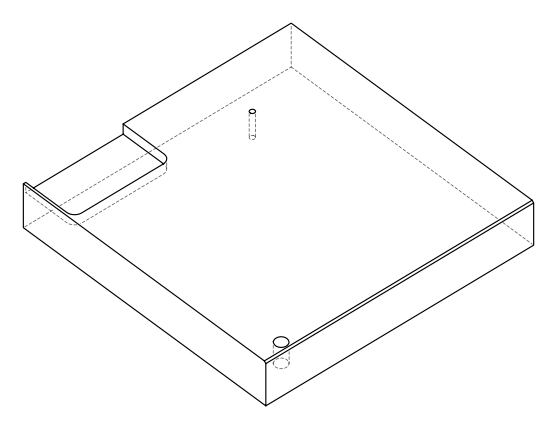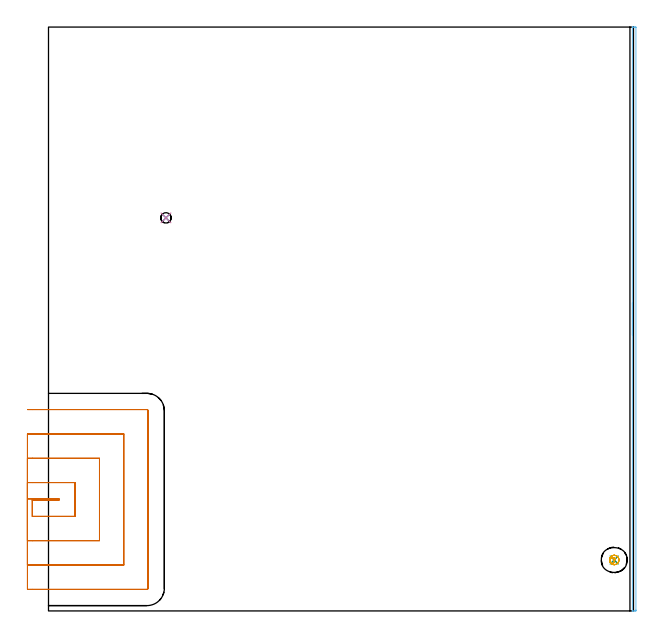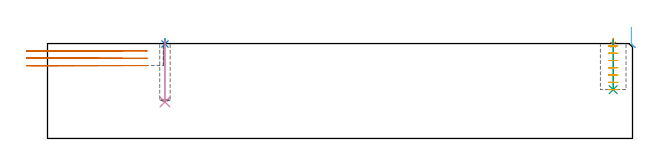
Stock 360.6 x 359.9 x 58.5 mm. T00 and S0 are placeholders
(PLAN: 7 operations, 5 tool changes, 11.1 min)
(1 SPOT_DRILL | STEP1POCKET | NXT0321_9005460120000 | 0.03 min | 109 mm3)
(2 SPOT_DRILL_1 | STEP1POCKET_1 | NXT0321_9005460120000 | 0.03 min | 59 mm3)
(3 DRILL_BLIND_HOLE_INTO_CENTER | STEP1POCKET | NXT0301_128 | 0.12 min | 3033 mm3)
(4 DRILL_BLIND_HOLE_INTO_CENTER_1 | STEP1POCKET_1 | NXT0301_035 | 0.15 min | 1124 mm3)
(5 MILL_ROUGH_BLIND_HOLE_CONTOUR | STEP1POCKET | NXT0201_013 | Spiral | 0.83 min | 2483 mm3)
(6 AREA_MILL | FG_CHAMFER_SURFACE | UGT0205_001 | 3.03 min | 871 mm3)
(7 MILL_SLOT | SLOT_PARTIAL_RECTANGULAR | UGT0201_104 | Follow Part, ap 5, ae 75% | 6.86 min | 126357 mm3)
(TOOL NXT0321_9005460120000 | NC Spot Drill, 142deg, 12mm, Carbide, Uncoated | D12 PA142 FL30 Z2)
(TOOL NXT0301_128 | Carbide Drill 12mm [861.1-1200-036A1-GP GC34] | D12 PA150 FL37.4 Z2)
(TOOL NXT0301_035 | Carbide Drill 6.4mm [860.1-0640-032A1-MM 2214] | D6.4 PA140 FL53 Z2)
(TOOL NXT0201_013 | ENDMILL 10mm | D10 FL30 Z4)
(TOOL UGT0205_001 | Chamfer Mill 20 x 3 x 45 deg. | D20 FL50 Z2)
(TOOL UGT0201_104 | End Mill 20 mm | D20 FL22 Z2)
(OP 1 SPOT_DRILL)
G17 G21 G94 G90
T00 M6
G54
G17 G0 G90 X348.7 Y31.4 S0 M3
G43 Z68.5 H0
G94 G81 G98 Z57.82 F250. R61.5
G80
M5
M2
(OP 2 SPOT_DRILL_1)
G17 G21 G94 G90
T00 M6
G54
G17 G0 G90 X72.4 Y242.3 S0 M3
G43 Z68.5 H0
G94 G81 G98 Z58.225 F250. R61.5
G80
M5
M2
(OP 3 DRILL_BLIND_HOLE_INTO_CENTER)
G17 G21 G94 G90
T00 M6
G54
G17 G0 G90 X348.7 Y31.4 S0 M3
G43 Z68.5 H1
G94 G81 G98 Z30.1 F250. R60.5
G80
M5
M2
(OP 4 DRILL_BLIND_HOLE_INTO_CENTER_1)
G17 G21 G94 G90
T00 M6
G54
G17 G0 G90 X72.4 Y242.3 S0 M3
G43 Z68.5 H1
G94 G81 G98 Z22.5 F250. R60.5
G80
M5
M2
(OP 5 MILL_ROUGH_BLIND_HOLE_CONTOUR)
G17 G21 G94 G90
T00 M6
G54
G17 G0 G90 X348.7 Y31.4 S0 M3
G43 Z68.5 H0
Z57.014
G94 G3 X349.156 Y31.988 R0.471 F250.
X348.339 Y32.804 R1.134
X346.327 Y32.116 R1.941
X346.159 Y30.003 R1.928
X350.097 Y28.859 R2.9
X346.159 Y30.003 R-2.9
X348.128 Y29.431 R1.45
X348.7 Y31.4 R1.45
G0 Z52.529
G3 X349.156 Y31.988 R0.471
X348.339 Y32.804 R1.134
X346.327 Y32.116 R1.941
X346.159 Y30.003 R1.928
X350.097 Y28.859 R2.9
X346.159 Y30.003 R-2.9
X348.128 Y29.431 R1.45
X348.7 Y31.4 R1.45
G0 Z48.043
G3 X349.156 Y31.988 R0.471
X348.339 Y32.804 R1.134
X346.327 Y32.116 R1.941
X346.159 Y30.003 R1.928
X350.097 Y28.859 R2.9
X346.159 Y30.003 R-2.9
X348.128 Y29.431 R1.45
X348.7 Y31.4 R1.45
G0 Z43.557
G3 X349.156 Y31.988 R0.471
X348.339 Y32.804 R1.134
X346.327 Y32.116 R1.941
X346.159 Y30.003 R1.928
X350.097 Y28.859 R2.9
X346.159 Y30.003 R-2.9
X348.128 Y29.431 R1.45
X348.7 Y31.4 R1.45
G0 Z39.071
G3 X349.156 Y31.988 R0.471
X348.339 Y32.804 R1.134
X346.327 Y32.116 R1.941
X346.159 Y30.003 R1.928
X350.097 Y28.859 R2.9
X346.159 Y30.003 R-2.9
X348.128 Y29.431 R1.45
X348.7 Y31.4 R1.45
G0 Z34.586
G3 X349.156 Y31.988 R0.471
X348.339 Y32.804 R1.134
X346.327 Y32.116 R1.941
X346.159 Y30.003 R1.928
X350.097 Y28.859 R2.9
X346.159 Y30.003 R-2.9
X348.128 Y29.431 R1.45
X348.7 Y31.4 R1.45
G0 Z30.1
G3 X349.156 Y31.988 R0.471
X348.339 Y32.804 R1.134
X346.327 Y32.116 R1.941
X346.159 Y30.003 R1.928
X350.097 Y28.859 R2.9
X346.159 Y30.003 R-2.9
X348.128 Y29.431 R1.45
X348.7 Y31.4 R1.45
G0 Z68.5
M5
M2
(OP 6 AREA_MILL)
G17 G21 G94 G90
T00 M6
G54
G17 G0 G90 X359.9 Y169.95 S1061 M3
G43 Z68.5 H0
G94 G1 Y169.988 Z67.628 F250.
Y170.102 Z66.763
Y170.291 Z65.912
Y170.553 Z65.08
Y170.887 Z64.274
Y171.29 Z63.5
Y171.758 Z62.764
Y172.29 Z62.072
Y172.879 Z61.429
Y173.522 Z60.839
Y174.214 Z60.308
Y174.95 Z59.84
Y175.724 Z59.437
Y176.53 Z59.103
Y177.362 Z58.841
Y178.213 Z58.652
Y179.078 Z58.538
Y179.95 Z58.5
Y359.715
X359.903 Y359.89 Z58.488
X359.939 Y359.896 Z58.452
X359.996 Y359.899 Z58.396
X360.094 Y359.9 Z58.306
X360.284 Z58.116
X361. Z57.395
X361.358 Z57.038
X361.866 Y359.897 Z56.53
X362.091 Y359.894 Z56.305
X362.095 Y359.833 Z56.303
X362.1 Y359.594 Z56.3
Y0.632
X362.099 Y0.305 Z56.301
X362.095 Y0.067 Z56.303
X362.091 Y0.006 Z56.305
X361.866 Y0. Z56.53
X361.358 Z57.038
X361. Z57.395
X360.094 Z58.306
X359.997 Z58.395
X359.94 Z58.451
X359.903 Y0.009 Z58.488
X359.9 Y0.184 Z58.5
Y179.95
Y180.822 Z58.538
Y181.686 Z58.652
Y182.538 Z58.841
Y183.37 Z59.103
Y184.176 Z59.437
Y184.95 Z59.84
Y185.686 Z60.308
Y186.378 Z60.839
Y187.021 Z61.429
Y187.61 Z62.072
Y188.141 Z62.764
Y188.61 Z63.5
Y189.013 Z64.274
Y189.347 Z65.08
Y189.609 Z65.912
Y189.798 Z66.763
Y189.912 Z67.628
Y189.95 Z68.5
M5
M2
(OP 7 MILL_SLOT)
G17 G21 G94 G90
T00 M6
G54
G17 G0 G90 X-13. Y69.1 S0 M3
G43 Z68.5 H0
Z53.967
G94 G1 X-10. F250.
X6.4 F500.
Y68.3
X-10.
Y58.3
X16.4
Y79.1
X-10.
X-13. F250.
Y43.3
X-10.
X31.4 F500.
Y94.1
X-10.
X-13. F250.
Y28.3
X-10.
X46.4 F500.
Y109.1
X-10.
X-13. F250.
Y13.3
X-10.
X60.7 F500.
G3 X61.4 Y14. R0.7
G1 Y123.4
G3 X60.7 Y124.1 R0.7
G1 X-10.
X-13. F250.
G0 Y69.1 Z49.433
G1 X-10.
X6.4 F500.
Y68.3
X-10.
Y58.3
X16.4
Y79.1
X-10.
X-13. F250.
Y43.3
X-10.
X31.4 F500.
Y94.1
X-10.
X-13. F250.
Y28.3
X-10.
X46.4 F500.
Y109.1
X-10.
X-13. F250.
Y13.3
X-10.
X60.7 F500.
G3 X61.4 Y14. R0.7
G1 Y123.4
G3 X60.7 Y124.1 R0.7
G1 X-10.
X-13. F250.
G0 Y69.1 Z44.9
G1 X-10.
X6.4 F500.
Y68.3
X-10.
Y58.3
X16.4
Y79.1
X-10.
X-13. F250.
Y43.3
X-10.
X31.4 F500.
Y94.1
X-10.
X-13. F250.
Y28.3
X-10.
X46.4 F500.
Y109.1
X-10.
X-13. F250.
Y13.3
X-10.
X60.7 F500.
G3 X61.4 Y14. R0.7
G1 Y123.4
G3 X60.7 Y124.1 R0.7
G1 X-10.
X-13. F250.
G0 Z68.5
M5
M2
